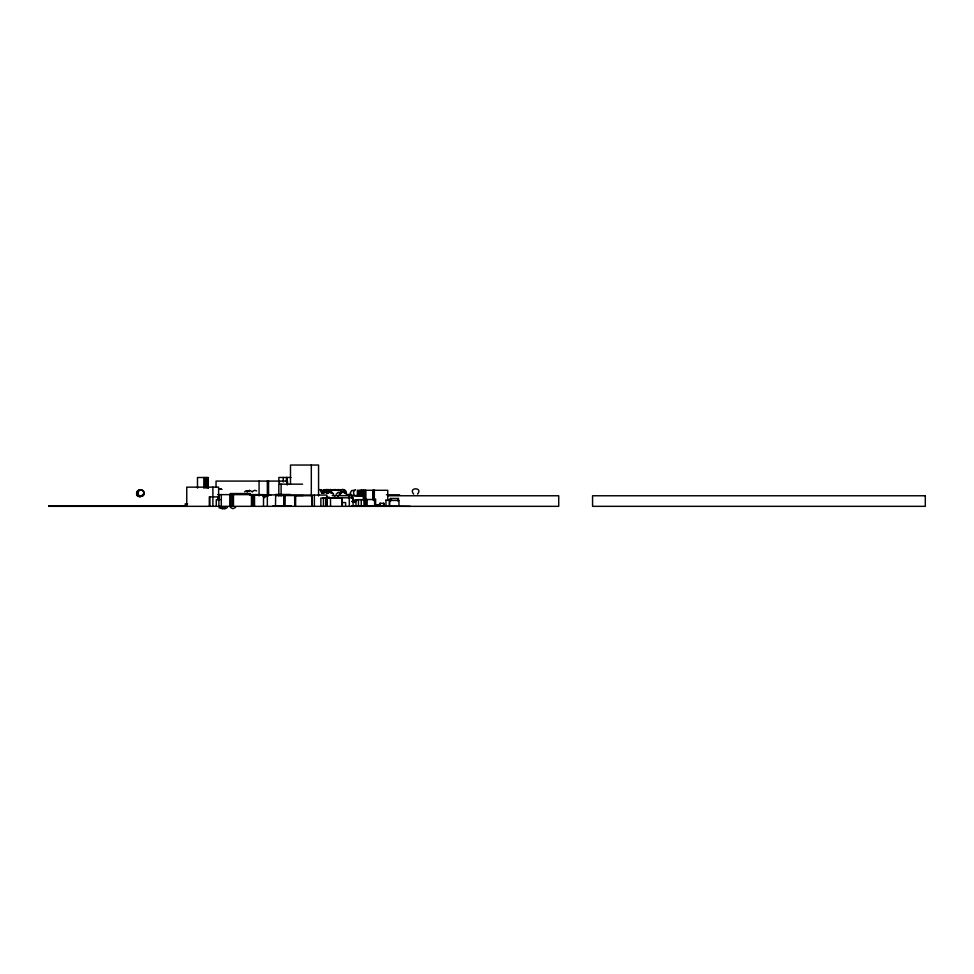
<?xml version="1.0" encoding="UTF-8"?>
<svg xmlns="http://www.w3.org/2000/svg" width="974" height="974" viewBox="0 0 974 974"><rect width="100%" height="100%" fill="white"/><g stroke="black" fill="none" stroke-linecap="round" stroke-linejoin="round"><path stroke-width="1.46" d="M137.517 493.331L137.675 492.333M143.86 494.342L143.86 492.333M321.59 492.82L322.93 490.19L326.594 489.691M322.248 492.856L322.869 490.945L324.586 489.691M330.429 492.795C330.356 490.251 333.571 488.619 335.592 490.166M350.214 493.282L351.553 490.653L354.463 490.19M138.393 491.2C136.847 493.221 138.478 496.436 141.023 496.363M143.032 494.366L141.851 495.997M143.397 495.242C145.467 493.258 143.519 489.447 140.706 489.922M336.127 494.293L338.209 492.199L341.131 492.661M339.037 494.183C339.756 491.736 343.323 491.164 344.759 493.27M339.865 494.135L341.046 492.515L343.408 491.87M340.316 494.11L342.398 492.028M138.795 490.543L137.614 492.174L137.675 494.342M138.138 491.42L139.112 490.482M142.253 495.34L140.621 496.521M142.679 495.961L143.653 495.023M225.164 507.624L222.535 508.964L219.905 507.624M227.307 507.6L224.677 508.939L222.048 507.6M244.657 491.797L246.276 490.616L249.198 491.079M246.933 491.712L249.563 490.372M247.189 491.809L249.819 490.47L252.449 491.809M235.611 507.381L232.981 508.72L230.351 507.381M252.096 491.627L254.725 490.287L256.637 490.908M322.491 493.051L325.121 491.712L327.033 492.333M323.185 493.063L326.351 491.724M323.721 493.063L325.34 491.882M326.205 493.075L328.835 491.736L332.037 493.075M326.777 493.075L328.408 491.894L331.586 491.967M327.495 493.063L329.115 491.882M417.517 494.122C423.544 487.061 407.656 487.061 413.694 494.122M138.941 490.275C136.031 491.103 136.031 495.632 138.941 496.46M138.856 490.701L140.025 490.019M141.705 496.265L143.336 495.084L143.799 492.174M142.935 495.742L139.769 496.423L137.614 494.183M324.464 490.153L326.874 489.532M324.963 490.153L326.753 490.19L328.092 492.82M325.9 490.153L327.812 489.532L333.656 490.166M328.348 490.166L330.722 489.545M328.81 490.166L329.723 489.703M328.664 492.43L330.576 491.809M333.339 490.153L335.251 489.532L337.162 490.153M335.799 490.409C337.929 488.595 341.74 489.752 341.716 492.759M340.535 490.141C342.69 488.607 346.391 489.837 346.354 492.747M341.192 490.117L342.105 489.654M355.571 489.666L353.477 491.748L353.939 494.67M139.696 490.08L141.023 489.861M139.623 496.691L142.034 496.204M220.014 489.021L221.025 488.863M220.964 507.746L218.955 507.746M336.712 489.946L339.622 490.409M291.019 477.455L278.856 477.455L278.856 482.008M302.561 484.163L278.832 484.163L278.832 495.985M361.159 490.458L357.373 490.458L357.373 496.229M230.168 493.538L250.488 493.538M275.484 494.463L290.374 494.463M346.16 494.415L351.663 494.415M217.774 494.622L263.516 494.622L263.516 506.334M386.459 494.792L399.608 494.792M250.635 495.109L255.285 495.109M291.116 495.06L326.874 495.06L326.874 497.872M249.892 495.218L270.796 495.218M275.666 495.547L283.836 495.547L283.836 506.334M303.34 495.547L284.043 495.547L284.043 506.334M350.835 495.547L358.237 495.547M263.126 495.766L266.097 495.766M332.268 495.608L364.13 495.766M387.896 495.766L558.723 495.766L558.723 506.334L48.7 506.334M356.155 495.815L358.176 495.815M263.077 496.411L267.229 496.411M326.314 497.227L329.297 497.227M323.1 497.824L338.185 497.824M339.658 497.824L353.075 497.824L353.112 506.334M353.051 498.201L352.6 502.267M373.626 499.126L375.623 499.126L375.623 506.334M366.382 499.504L374.625 499.504L374.625 506.334M388.833 499.552L391.414 499.552M220.051 499.723L216.277 499.723L216.277 506.334M357.3 499.662L363.996 499.662L363.996 506.334M389.064 499.723L390.075 499.723M358.456 499.881L354.792 499.881L354.792 502.462M388.285 499.881L391.414 499.881M385.728 500.21L390.27 500.21M351.59 501.452L355.96 501.452M379.58 503.302L384.194 503.302L384.097 506.334M187.653 503.838L185.23 503.838L185.23 506.334M48.7 505.786L185.827 505.786M272.988 505.786L291.153 505.786M351.931 505.786L410.249 506.334M342.446 489.52L344.358 490.141M330.259 489.545L332.633 490.166M342.958 491.894L346.038 493.209M326.375 489.532L328.786 490.153M324.841 489.569L325.852 489.727M319.789 489.496L322.504 490.835M325.815 491.724L328.262 492.345M220.063 488.838L221.975 489.459M141.778 490.239C136.518 487.804 134.12 496.923 139.939 496.618M139.623 490.178L140.95 490.275M139.696 496.265L140.706 496.423M343.956 492.053L345.587 493.234M331.27 489.703L332.171 490.166M331.27 490.153L326.497 489.764M327.386 489.691L328.287 490.153M331.123 491.882L333.668 494.062M329.845 491.894L330.746 492.357M326.826 491.882L327.727 492.345M320.787 489.654L321.7 490.117M141.705 490.08L143.397 491.42M332.037 492.345L333.218 493.976M327.41 490.226L328.749 492.856M320.312 490.287L321.651 492.917M138.138 495.242L138.856 495.961M345.076 490.859L345.697 492.771M398.95 506.334L398.95 500.429L389.283 500.429L389.283 506.334M398.488 501.099L398.488 498.469L390.27 498.469L390.27 501.099M398.062 498.469L398.062 501.099M390.708 498.469L390.708 501.099M389.71 500.429L389.71 506.334M387.749 500.502L387.749 490.287L360.709 490.287L360.709 496.119M385.972 500.21L385.972 506.334M383.512 503.302L383.512 506.334M380.323 503.302L380.323 506.334M379.872 506.334L379.872 504.763L376.707 504.763L376.707 506.334M377.145 504.763L377.145 506.334M374.333 490.287L374.333 500.502M374.223 490.287L374.223 500.502M373.298 490.287L373.298 500.502M372.896 490.287L372.896 499.041M367.028 499.504L367.028 506.334M366.382 499.126L366.382 506.334M365.871 490.287L365.871 506.334M365.007 490.287L365.007 506.334M364.666 490.287L364.751 506.334M363.412 490.287L363.412 496.119M363.302 490.287L363.302 500.502M362.645 490.287L362.645 496.119M361.622 490.287L361.622 496.119M361.269 490.287L361.269 496.119M361.244 499.662L361.244 506.334M359.783 490.458L359.783 496.229M359.163 490.458L359.163 496.229M358.456 499.662L358.456 506.334M358.176 490.458L358.176 496.229M357.726 490.458L357.726 496.229M355.96 499.881L355.96 506.334M351.955 495.608L351.955 498.286M349.203 495.608L349.349 506.334M345.6 506.334L345.6 502.535L342.41 502.535L342.349 506.334M342.032 506.334L342.032 498.091L320.86 498.091L320.872 506.334M341.813 497.824L341.813 503.497M338.209 495.608L338.209 498.286M337.978 495.608L337.978 498.286M334.63 495.608L334.63 498.286M330.478 498.091L330.576 506.334M327.106 498.091L327.033 506.334M326.643 498.091L326.643 506.334M325.693 498.091L325.669 506.334M323.441 498.091L323.441 506.334M318.571 496.01L318.571 465.036L290.483 465.036L290.483 484.212M314.371 495.06L314.371 506.334M312.009 506.334L312.191 495.705L295.67 495.705L295.585 506.334M311.875 495.705L311.875 506.334M311.315 465.036L311.315 496.01M294.659 495.547L294.732 506.334M287.5 484.054L287.5 481.083L216.045 481.083L216.045 487.024M287.184 477.455L287.184 485.052M286.405 477.455L286.405 482.008M285.163 495.547L285.114 506.334M283.251 477.455L283.251 482.008M281.109 484.163L281.109 495.985M279.343 481.083L279.343 484.054M275.496 506.334L275.666 494.902L264.745 494.902L264.745 497.751M268.568 481.083L268.568 495.936M267.314 481.083L267.363 506.334M259.072 481.083L259.072 495.936M254.518 494.622L254.555 506.334M252.181 494.622L252.217 506.334M251.742 494.622L251.742 506.334M251.45 494.622L251.45 506.334M233.468 494.622L233.468 506.334M233.188 494.622L233.188 506.334M232.652 494.622L232.616 506.334M231.861 494.622L231.922 506.334M221.305 494.622L221.305 506.334M218.894 494.622L218.894 506.334M218.626 500.429L218.626 487.146L186.752 487.146L186.752 506.334M217.811 499.601L217.811 496.898L209.3 496.898L209.3 506.334M212.892 487.146L212.892 506.334M209.897 496.898L209.897 506.334M208.144 488.12L208.144 477.503L197.491 477.503L197.491 488.12M208.046 477.503L208.046 488.12M206.598 477.503L206.598 488.12M205.173 477.503L205.173 488.12M203.834 477.503L203.834 488.12M925.3 495.766L592.569 495.766L592.569 506.334L925.3 506.334L925.3 495.766M252.997 506.334L252.997 494.622L252.96 506.334M230.29 506.334L230.29 494.622L230.193 506.334"/></g></svg>
